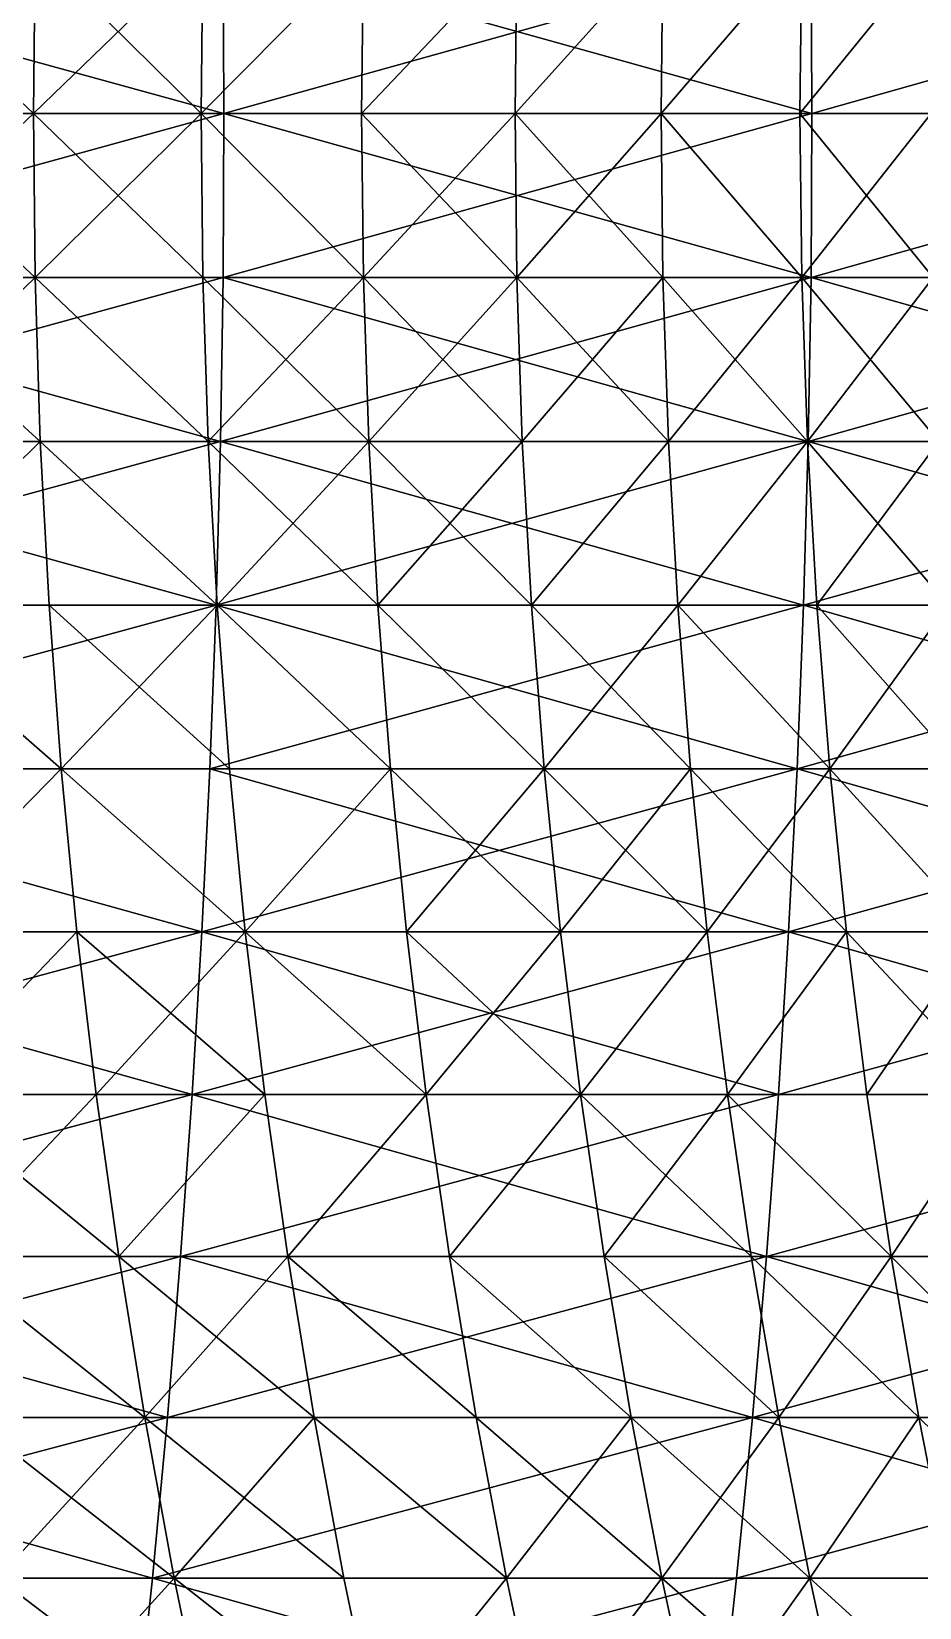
# Model space of a CAD drawing. Header units: millimetres. Extents: x -3250 to 8000, y -3250 to 3250.
# Drawn here: x 6165 to 6272.9, y -181.6 to 10 of the extents above; entities that cross this region are included whole.
import ezdxf

# ---------------------------------------------------------------- set-up
doc = ezdxf.new("R2010")
doc.units = ezdxf.units.MM
doc.header["$MEASUREMENT"] = 0
doc.layers.add('MESH_3D', color=2, linetype='CONTINUOUS')

msp = doc.modelspace()

# ---------------------------------------------------------------- linework, layer by layer
at = {"layer": 'MESH_3D'}
for points in [[(6116.02, 19.94, 683.41), (6188.43, 0, 716.9), (6116.12, 0, 683.18)], [(6116.02, 19.94, 683.41), (6188.32, 19.94, 717.12), (6188.43, 0, 716.9)], [(6188.32, 19.94, 25982.88), (6116.02, 19.94, 26016.59), (6116.12, 0, 26016.82)], [(6188.32, 19.94, 25982.88), (6116.12, 0, 26016.82), (6188.43, 0, 25983.1)], [(6144.04, 0, 2731.93), (6165.27, 0, 2765.7), (6144.25, 19.94, 2731.79)], [(6165.48, 19.94, 23934.43), (6165.27, 0, 23934.3), (6144.04, 0, 23968.07)], [(6165.48, 19.94, 23934.43), (6144.04, 0, 23968.07), (6144.25, 19.94, 23968.21)], [(6144.25, 19.94, 2731.79), (6165.27, 0, 2765.7), (6165.48, 19.94, 2765.57)], [(6165.27, 0, 2765.7), (6185.86, 19.94, 2799.88), (6165.48, 19.94, 2765.57)], [(6165.27, 0, 2765.7), (6185.64, 0, 2800), (6185.86, 19.94, 2799.88)], [(6165.48, 19.94, 23934.43), (6185.64, 0, 23900), (6165.27, 0, 23934.3)], [(6185.86, 19.94, 23900.12), (6185.64, 0, 23900), (6165.48, 19.94, 23934.43)], [(6185.64, 0, 2800), (6205.15, 0, 2834.79), (6205.37, 19.94, 2834.67)], [(6185.64, 0, 2800), (6205.37, 19.94, 2834.67), (6185.86, 19.94, 2799.88)], [(6205.37, 19.94, 23865.33), (6205.15, 0, 23865.21), (6185.64, 0, 23900)], [(6205.37, 19.94, 23865.33), (6185.64, 0, 23900), (6185.86, 19.94, 23900.12)], [(6188.32, 19.94, 717.12), (6259.76, 19.94, 752.63), (6259.87, 0, 752.41)], [(6188.32, 19.94, 717.12), (6259.87, 0, 752.41), (6188.43, 0, 716.9)], [(6259.76, 19.94, 25947.37), (6188.32, 19.94, 25982.88), (6188.43, 0, 25983.1)], [(6259.76, 19.94, 25947.37), (6188.43, 0, 25983.1), (6259.87, 0, 25947.59)], [(6205.15, 0, 2834.79), (6224.02, 19.94, 2869.95), (6205.37, 19.94, 2834.67)], [(6205.15, 0, 2834.79), (6223.79, 0, 2870.06), (6224.02, 19.94, 2869.95)], [(6224.02, 19.94, 23830.05), (6223.79, 0, 23829.94), (6205.15, 0, 23865.21)], [(6224.02, 19.94, 23830.05), (6205.15, 0, 23865.21), (6205.37, 19.94, 23865.33)], [(6223.79, 0, 2870.06), (6241.77, 19.94, 2905.68), (6224.02, 19.94, 2869.95)], [(6223.79, 0, 2870.06), (6241.55, 0, 2905.79), (6241.77, 19.94, 2905.68)], [(6241.77, 19.94, 23794.32), (6241.55, 0, 23794.21), (6223.79, 0, 23829.94)], [(6241.77, 19.94, 23794.32), (6223.79, 0, 23829.94), (6224.02, 19.94, 23830.05)], [(6241.55, 0, 2905.79), (6258.41, 0, 2941.94), (6258.64, 19.94, 2941.84)], [(6241.55, 0, 2905.79), (6258.64, 19.94, 2941.84), (6241.77, 19.94, 2905.68)], [(6258.64, 19.94, 23758.16), (6258.41, 0, 23758.06), (6241.55, 0, 23794.21)], [(6258.64, 19.94, 23758.16), (6241.55, 0, 23794.21), (6241.77, 19.94, 23794.32)], [(6258.41, 0, 2941.94), (6274.59, 19.94, 2978.41), (6258.64, 19.94, 2941.84)], [(6258.41, 0, 2941.94), (6274.36, 0, 2978.5), (6274.59, 19.94, 2978.41)], [(6274.59, 19.94, 23721.59), (6274.36, 0, 23721.5), (6258.41, 0, 23758.06)], [(6274.59, 19.94, 23721.59), (6258.41, 0, 23758.06), (6258.64, 19.94, 23758.16)], [(6259.76, 19.94, 752.63), (6330.41, 0, 789.69), (6259.87, 0, 752.41)], [(6259.76, 19.94, 752.63), (6330.29, 19.94, 789.91), (6330.41, 0, 789.69)], [(6330.29, 19.94, 25910.09), (6259.76, 19.94, 25947.37), (6259.87, 0, 25947.59)], [(6330.29, 19.94, 25910.09), (6259.87, 0, 25947.59), (6330.41, 0, 25910.31)], [(6116.02, -19.94, 683.41), (6188.43, 0, 716.9), (6188.32, -19.94, 717.12)], [(6116.02, -19.94, 683.41), (6116.12, 0, 683.18), (6188.43, 0, 716.9)], [(6188.43, 0, 25983.1), (6116.02, -19.94, 26016.59), (6188.32, -19.94, 25982.88)], [(6188.43, 0, 25983.1), (6116.12, 0, 26016.82), (6116.02, -19.94, 26016.59)], [(6144.25, -19.94, 2731.79), (6165.27, 0, 2765.7), (6144.04, 0, 2731.93)], [(6165.48, -19.94, 23934.43), (6144.25, -19.94, 23968.21), (6144.04, 0, 23968.07)], [(6165.48, -19.94, 23934.43), (6144.04, 0, 23968.07), (6165.27, 0, 23934.3)], [(6144.25, -19.94, 2731.79), (6165.48, -19.94, 2765.57), (6165.27, 0, 2765.7)], [(6165.48, -19.94, 2765.57), (6185.64, 0, 2800), (6165.27, 0, 2765.7)], [(6185.86, -19.94, 23900.12), (6165.48, -19.94, 23934.43), (6165.27, 0, 23934.3)], [(6185.86, -19.94, 23900.12), (6165.27, 0, 23934.3), (6185.64, 0, 23900)], [(6165.48, -19.94, 2765.57), (6185.86, -19.94, 2799.88), (6185.64, 0, 2800)], [(6185.64, 0, 2800), (6205.37, -19.94, 2834.67), (6205.15, 0, 2834.79)], [(6185.86, -19.94, 2799.88), (6205.37, -19.94, 2834.67), (6185.64, 0, 2800)], [(6205.37, -19.94, 23865.33), (6185.86, -19.94, 23900.12), (6185.64, 0, 23900)], [(6205.37, -19.94, 23865.33), (6185.64, 0, 23900), (6205.15, 0, 23865.21)], [(6188.32, -19.94, 717.12), (6188.43, 0, 716.9), (6259.76, -19.94, 752.63)], [(6259.87, 0, 25947.59), (6188.32, -19.94, 25982.88), (6259.76, -19.94, 25947.37)], [(6259.87, 0, 25947.59), (6188.43, 0, 25983.1), (6188.32, -19.94, 25982.88)], [(6259.76, -19.94, 752.63), (6188.43, 0, 716.9), (6259.87, 0, 752.41)], [(6205.37, -19.94, 2834.67), (6223.79, 0, 2870.06), (6205.15, 0, 2834.79)], [(6224.02, -19.94, 23830.05), (6205.37, -19.94, 23865.33), (6205.15, 0, 23865.21)], [(6224.02, -19.94, 23830.05), (6205.15, 0, 23865.21), (6223.79, 0, 23829.94)], [(6205.37, -19.94, 2834.67), (6224.02, -19.94, 2869.95), (6223.79, 0, 2870.06)], [(6224.02, -19.94, 2869.95), (6241.55, 0, 2905.79), (6223.79, 0, 2870.06)], [(6241.77, -19.94, 23794.32), (6224.02, -19.94, 23830.05), (6223.79, 0, 23829.94)], [(6241.77, -19.94, 23794.32), (6223.79, 0, 23829.94), (6241.55, 0, 23794.21)], [(6224.02, -19.94, 2869.95), (6241.77, -19.94, 2905.68), (6241.55, 0, 2905.79)], [(6241.55, 0, 2905.79), (6258.64, -19.94, 2941.84), (6258.41, 0, 2941.94)], [(6241.77, -19.94, 2905.68), (6258.64, -19.94, 2941.84), (6241.55, 0, 2905.79)], [(6258.64, -19.94, 23758.16), (6241.77, -19.94, 23794.32), (6241.55, 0, 23794.21)], [(6258.64, -19.94, 23758.16), (6241.55, 0, 23794.21), (6258.41, 0, 23758.06)], [(6258.64, -19.94, 2941.84), (6274.36, 0, 2978.5), (6258.41, 0, 2941.94)], [(6274.59, -19.94, 23721.59), (6258.64, -19.94, 23758.16), (6258.41, 0, 23758.06)], [(6274.59, -19.94, 23721.59), (6258.41, 0, 23758.06), (6274.36, 0, 23721.5)], [(6258.64, -19.94, 2941.84), (6274.59, -19.94, 2978.41), (6274.36, 0, 2978.5)], [(6259.76, -19.94, 752.63), (6330.41, 0, 789.69), (6330.29, -19.94, 789.91)], [(6259.76, -19.94, 752.63), (6259.87, 0, 752.41), (6330.41, 0, 789.69)], [(6330.41, 0, 25910.31), (6259.76, -19.94, 25947.37), (6330.29, -19.94, 25910.09)], [(6330.41, 0, 25910.31), (6259.87, 0, 25947.59), (6259.76, -19.94, 25947.37)], [(6115.71, -39.88, 684.09), (6188.32, -19.94, 717.12), (6188, -39.88, 717.8)], [(6116.02, -19.94, 683.41), (6188.32, -19.94, 717.12), (6115.71, -39.88, 684.09)], [(6188, -39.88, 25982.2), (6116.02, -19.94, 26016.59), (6115.71, -39.88, 26015.91)], [(6188.32, -19.94, 25982.88), (6116.02, -19.94, 26016.59), (6188, -39.88, 25982.2)], [(6144.88, -39.88, 2731.39), (6165.48, -19.94, 2765.57), (6144.25, -19.94, 2731.79)], [(6166.11, -39.88, 23934.81), (6144.25, -19.94, 23968.21), (6165.48, -19.94, 23934.43)], [(6166.11, -39.88, 23934.81), (6144.88, -39.88, 23968.61), (6144.25, -19.94, 23968.21)], [(6144.88, -39.88, 2731.39), (6166.11, -39.88, 2765.19), (6165.48, -19.94, 2765.57)], [(6165.48, -19.94, 2765.57), (6186.5, -39.88, 2799.5), (6185.86, -19.94, 2799.88)], [(6166.11, -39.88, 2765.19), (6186.5, -39.88, 2799.5), (6165.48, -19.94, 2765.57)], [(6186.5, -39.88, 23900.5), (6166.11, -39.88, 23934.81), (6165.48, -19.94, 23934.43)], [(6186.5, -39.88, 23900.5), (6165.48, -19.94, 23934.43), (6185.86, -19.94, 23900.12)], [(6186.5, -39.88, 2799.5), (6205.37, -19.94, 2834.67), (6185.86, -19.94, 2799.88)], [(6206.03, -39.88, 23865.68), (6186.5, -39.88, 23900.5), (6185.86, -19.94, 23900.12)], [(6206.03, -39.88, 23865.68), (6185.86, -19.94, 23900.12), (6205.37, -19.94, 23865.33)], [(6186.5, -39.88, 2799.5), (6206.03, -39.88, 2834.32), (6205.37, -19.94, 2834.67)], [(6188.32, -19.94, 717.12), (6259.42, -39.88, 753.3), (6188, -39.88, 717.8)], [(6259.76, -19.94, 25947.37), (6188, -39.88, 25982.2), (6259.42, -39.88, 25946.7)], [(6259.76, -19.94, 25947.37), (6188.32, -19.94, 25982.88), (6188, -39.88, 25982.2)], [(6188.32, -19.94, 717.12), (6259.76, -19.94, 752.63), (6259.42, -39.88, 753.3)], [(6206.03, -39.88, 2834.32), (6224.02, -19.94, 2869.95), (6205.37, -19.94, 2834.67)], [(6224.68, -39.88, 23830.39), (6206.03, -39.88, 23865.68), (6205.37, -19.94, 23865.33)], [(6224.68, -39.88, 23830.39), (6205.37, -19.94, 23865.33), (6224.02, -19.94, 23830.05)], [(6206.03, -39.88, 2834.32), (6224.68, -39.88, 2869.61), (6224.02, -19.94, 2869.95)], [(6224.68, -39.88, 2869.61), (6241.77, -19.94, 2905.68), (6224.02, -19.94, 2869.95)], [(6242.45, -39.88, 23794.65), (6224.68, -39.88, 23830.39), (6224.02, -19.94, 23830.05)], [(6242.45, -39.88, 23794.65), (6224.02, -19.94, 23830.05), (6241.77, -19.94, 23794.32)], [(6224.68, -39.88, 2869.61), (6242.45, -39.88, 2905.35), (6241.77, -19.94, 2905.68)], [(6241.77, -19.94, 2905.68), (6259.32, -39.88, 2941.53), (6258.64, -19.94, 2941.84)], [(6242.45, -39.88, 2905.35), (6259.32, -39.88, 2941.53), (6241.77, -19.94, 2905.68)], [(6258.64, -19.94, 23758.16), (6242.45, -39.88, 23794.65), (6241.77, -19.94, 23794.32)], [(6259.32, -39.88, 23758.47), (6242.45, -39.88, 23794.65), (6258.64, -19.94, 23758.16)], [(6259.32, -39.88, 2941.53), (6274.59, -19.94, 2978.41), (6258.64, -19.94, 2941.84)], [(6275.28, -39.88, 23721.88), (6258.64, -19.94, 23758.16), (6274.59, -19.94, 23721.59)], [(6275.28, -39.88, 23721.88), (6259.32, -39.88, 23758.47), (6258.64, -19.94, 23758.16)], [(6259.32, -39.88, 2941.53), (6275.28, -39.88, 2978.12), (6274.59, -19.94, 2978.41)], [(6259.76, -19.94, 752.63), (6329.94, -39.88, 790.56), (6259.42, -39.88, 753.3)], [(6330.29, -19.94, 25910.09), (6259.76, -19.94, 25947.37), (6259.42, -39.88, 25946.7)], [(6330.29, -19.94, 25910.09), (6259.42, -39.88, 25946.7), (6329.94, -39.88, 25909.44)], [(6259.76, -19.94, 752.63), (6330.29, -19.94, 789.91), (6329.94, -39.88, 790.56)], [(6115.71, -39.88, 684.09), (6187.46, -59.78, 718.92), (6115.2, -59.78, 685.22)], [(6188, -39.88, 25982.2), (6115.2, -59.78, 26014.78), (6187.46, -59.78, 25981.08)], [(6188, -39.88, 25982.2), (6115.71, -39.88, 26015.91), (6115.2, -59.78, 26014.78)], [(6115.71, -39.88, 684.09), (6188, -39.88, 717.8), (6187.46, -59.78, 718.92)], [(6145.92, -59.78, 2730.71), (6166.11, -39.88, 2765.19), (6144.88, -39.88, 2731.39)], [(6166.11, -39.88, 23934.81), (6145.92, -59.78, 23969.29), (6144.88, -39.88, 23968.61)], [(6145.92, -59.78, 2730.71), (6167.17, -59.78, 2764.54), (6166.11, -39.88, 2765.19)], [(6167.17, -59.78, 23935.46), (6145.92, -59.78, 23969.29), (6166.11, -39.88, 23934.81)], [(6166.11, -39.88, 2765.19), (6187.58, -59.78, 2798.88), (6186.5, -39.88, 2799.5)], [(6167.17, -59.78, 2764.54), (6187.58, -59.78, 2798.88), (6166.11, -39.88, 2765.19)], [(6187.58, -59.78, 23901.12), (6167.17, -59.78, 23935.46), (6166.11, -39.88, 23934.81)], [(6187.58, -59.78, 23901.12), (6166.11, -39.88, 23934.81), (6186.5, -39.88, 23900.5)], [(6186.5, -39.88, 2799.5), (6207.12, -59.78, 2833.72), (6206.03, -39.88, 2834.32)], [(6187.58, -59.78, 2798.88), (6207.12, -59.78, 2833.72), (6186.5, -39.88, 2799.5)], [(6206.03, -39.88, 23865.68), (6187.58, -59.78, 23901.12), (6186.5, -39.88, 23900.5)], [(6188, -39.88, 717.8), (6258.85, -59.78, 754.4), (6187.46, -59.78, 718.92)], [(6259.42, -39.88, 25946.7), (6187.46, -59.78, 25981.08), (6258.85, -59.78, 25945.6)], [(6259.42, -39.88, 25946.7), (6188, -39.88, 25982.2), (6187.46, -59.78, 25981.08)], [(6207.12, -59.78, 23866.28), (6187.58, -59.78, 23901.12), (6206.03, -39.88, 23865.68)], [(6188, -39.88, 717.8), (6259.42, -39.88, 753.3), (6258.85, -59.78, 754.4)], [(6207.12, -59.78, 2833.72), (6224.68, -39.88, 2869.61), (6206.03, -39.88, 2834.32)], [(6225.79, -59.78, 23830.96), (6207.12, -59.78, 23866.28), (6206.03, -39.88, 23865.68)], [(6225.79, -59.78, 23830.96), (6206.03, -39.88, 23865.68), (6224.68, -39.88, 23830.39)], [(6207.12, -59.78, 2833.72), (6225.79, -59.78, 2869.04), (6224.68, -39.88, 2869.61)], [(6225.79, -59.78, 2869.04), (6242.45, -39.88, 2905.35), (6224.68, -39.88, 2869.61)], [(6242.45, -39.88, 23794.65), (6225.79, -59.78, 23830.96), (6224.68, -39.88, 23830.39)], [(6225.79, -59.78, 2869.04), (6243.57, -59.78, 2904.82), (6242.45, -39.88, 2905.35)], [(6243.57, -59.78, 23795.18), (6225.79, -59.78, 23830.96), (6242.45, -39.88, 23794.65)], [(6243.57, -59.78, 2904.82), (6259.32, -39.88, 2941.53), (6242.45, -39.88, 2905.35)], [(6259.32, -39.88, 23758.47), (6243.57, -59.78, 23795.18), (6242.45, -39.88, 23794.65)], [(6243.57, -59.78, 2904.82), (6260.45, -59.78, 2941.02), (6259.32, -39.88, 2941.53)], [(6260.45, -59.78, 23758.98), (6243.57, -59.78, 23795.18), (6259.32, -39.88, 23758.47)], [(6258.85, -59.78, 754.4), (6329.94, -39.88, 790.56), (6329.34, -59.78, 791.66)], [(6259.42, -39.88, 753.3), (6329.94, -39.88, 790.56), (6258.85, -59.78, 754.4)], [(6329.34, -59.78, 25908.34), (6259.42, -39.88, 25946.7), (6258.85, -59.78, 25945.6)], [(6260.45, -59.78, 2941.02), (6275.28, -39.88, 2978.12), (6259.32, -39.88, 2941.53)], [(6276.42, -59.78, 23722.36), (6259.32, -39.88, 23758.47), (6275.28, -39.88, 23721.88)], [(6276.42, -59.78, 23722.36), (6260.45, -59.78, 23758.98), (6259.32, -39.88, 23758.47)], [(6329.94, -39.88, 25909.44), (6259.42, -39.88, 25946.7), (6329.34, -59.78, 25908.34)], [(6260.45, -59.78, 2941.02), (6276.42, -59.78, 2977.64), (6275.28, -39.88, 2978.12)], [(6114.48, -79.65, 686.8), (6187.46, -59.78, 718.92), (6186.7, -79.65, 720.48)], [(6115.2, -59.78, 685.22), (6187.46, -59.78, 718.92), (6114.48, -79.65, 686.8)], [(6187.46, -59.78, 25981.08), (6114.48, -79.65, 26013.2), (6186.7, -79.65, 25979.52)], [(6187.46, -59.78, 25981.08), (6115.2, -59.78, 26014.78), (6114.48, -79.65, 26013.2)], [(6145.92, -59.78, 2730.71), (6168.66, -79.65, 2763.63), (6167.17, -59.78, 2764.54)], [(6147.38, -79.65, 2729.77), (6168.66, -79.65, 2763.63), (6145.92, -59.78, 2730.71)], [(6168.66, -79.65, 23936.37), (6145.92, -59.78, 23969.29), (6167.17, -59.78, 23935.46)], [(6168.66, -79.65, 23936.37), (6147.38, -79.65, 23970.23), (6145.92, -59.78, 23969.29)], [(6168.66, -79.65, 2763.63), (6187.58, -59.78, 2798.88), (6167.17, -59.78, 2764.54)], [(6189.08, -79.65, 23901.99), (6168.66, -79.65, 23936.37), (6167.17, -59.78, 23935.46)], [(6189.08, -79.65, 23901.99), (6167.17, -59.78, 23935.46), (6187.58, -59.78, 23901.12)], [(6168.66, -79.65, 2763.63), (6189.08, -79.65, 2798.01), (6187.58, -59.78, 2798.88)], [(6187.46, -59.78, 718.92), (6258.06, -79.65, 755.95), (6186.7, -79.65, 720.48)], [(6258.85, -59.78, 25945.6), (6187.46, -59.78, 25981.08), (6186.7, -79.65, 25979.52)], [(6258.85, -59.78, 25945.6), (6186.7, -79.65, 25979.52), (6258.06, -79.65, 25944.05)], [(6187.46, -59.78, 718.92), (6258.85, -59.78, 754.4), (6258.06, -79.65, 755.95)], [(6187.58, -59.78, 2798.88), (6208.65, -79.65, 2832.89), (6207.12, -59.78, 2833.72)], [(6189.08, -79.65, 2798.01), (6208.65, -79.65, 2832.89), (6187.58, -59.78, 2798.88)], [(6208.65, -79.65, 23867.11), (6189.08, -79.65, 23901.99), (6187.58, -59.78, 23901.12)], [(6208.65, -79.65, 23867.11), (6187.58, -59.78, 23901.12), (6207.12, -59.78, 23866.28)], [(6207.12, -59.78, 2833.72), (6227.33, -79.65, 2868.25), (6225.79, -59.78, 2869.04)], [(6208.65, -79.65, 2832.89), (6227.33, -79.65, 2868.25), (6207.12, -59.78, 2833.72)], [(6227.33, -79.65, 23831.75), (6207.12, -59.78, 23866.28), (6225.79, -59.78, 23830.96)], [(6227.33, -79.65, 23831.75), (6208.65, -79.65, 23867.11), (6207.12, -59.78, 23866.28)], [(6227.33, -79.65, 2868.25), (6243.57, -59.78, 2904.82), (6225.79, -59.78, 2869.04)], [(6245.13, -79.65, 23795.94), (6227.33, -79.65, 23831.75), (6225.79, -59.78, 23830.96)], [(6245.13, -79.65, 23795.94), (6225.79, -59.78, 23830.96), (6243.57, -59.78, 23795.18)], [(6227.33, -79.65, 2868.25), (6245.13, -79.65, 2904.06), (6243.57, -59.78, 2904.82)], [(6243.57, -59.78, 2904.82), (6262.03, -79.65, 2940.31), (6260.45, -59.78, 2941.02)], [(6245.13, -79.65, 2904.06), (6262.03, -79.65, 2940.31), (6243.57, -59.78, 2904.82)], [(6262.03, -79.65, 23759.69), (6243.57, -59.78, 23795.18), (6260.45, -59.78, 23758.98)], [(6262.03, -79.65, 23759.69), (6245.13, -79.65, 23795.94), (6243.57, -59.78, 23795.18)], [(6258.85, -59.78, 754.4), (6328.51, -79.65, 793.18), (6258.06, -79.65, 755.95)], [(6329.34, -59.78, 25908.34), (6258.85, -59.78, 25945.6), (6258.06, -79.65, 25944.05)], [(6329.34, -59.78, 25908.34), (6258.06, -79.65, 25944.05), (6328.51, -79.65, 25906.82)], [(6258.85, -59.78, 754.4), (6329.34, -59.78, 791.66), (6328.51, -79.65, 793.18)], [(6262.03, -79.65, 2940.31), (6276.42, -59.78, 2977.64), (6260.45, -59.78, 2941.02)], [(6278.03, -79.65, 23723.04), (6262.03, -79.65, 23759.69), (6260.45, -59.78, 23758.98)], [(6278.03, -79.65, 23723.04), (6260.45, -59.78, 23758.98), (6276.42, -59.78, 23722.36)], [(6262.03, -79.65, 2940.31), (6278.03, -79.65, 2976.96), (6276.42, -59.78, 2977.64)], [(6114.48, -79.65, 686.8), (6185.73, -99.47, 722.49), (6113.57, -99.47, 688.84)], [(6185.73, -99.47, 25977.51), (6114.48, -79.65, 26013.2), (6113.57, -99.47, 26011.16)], [(6114.48, -79.65, 686.8), (6186.7, -79.65, 720.48), (6185.73, -99.47, 722.49)], [(6186.7, -79.65, 25979.52), (6114.48, -79.65, 26013.2), (6185.73, -99.47, 25977.51)], [(6149.26, -99.47, 2728.56), (6168.66, -79.65, 2763.63), (6147.38, -79.65, 2729.77)], [(6168.66, -79.65, 23936.37), (6149.26, -99.47, 23971.44), (6147.38, -79.65, 23970.23)], [(6149.26, -99.47, 2728.56), (6170.56, -99.47, 2762.47), (6168.66, -79.65, 2763.63)], [(6170.56, -99.47, 23937.53), (6149.26, -99.47, 23971.44), (6168.66, -79.65, 23936.37)], [(6168.66, -79.65, 2763.63), (6191.02, -99.47, 2796.9), (6189.08, -79.65, 2798.01)], [(6170.56, -99.47, 2762.47), (6191.02, -99.47, 2796.9), (6168.66, -79.65, 2763.63)], [(6191.02, -99.47, 23903.1), (6170.56, -99.47, 23937.53), (6168.66, -79.65, 23936.37)], [(6191.02, -99.47, 23903.1), (6168.66, -79.65, 23936.37), (6189.08, -79.65, 23901.99)], [(6186.7, -79.65, 720.48), (6257.04, -99.47, 757.94), (6185.73, -99.47, 722.49)], [(6258.06, -79.65, 25944.05), (6185.73, -99.47, 25977.51), (6257.04, -99.47, 25942.06)], [(6258.06, -79.65, 25944.05), (6186.7, -79.65, 25979.52), (6185.73, -99.47, 25977.51)], [(6186.7, -79.65, 720.48), (6258.06, -79.65, 755.95), (6257.04, -99.47, 757.94)], [(6191.02, -99.47, 2796.9), (6208.65, -79.65, 2832.89), (6189.08, -79.65, 2798.01)], [(6208.65, -79.65, 23867.11), (6191.02, -99.47, 23903.1), (6189.08, -79.65, 23901.99)], [(6191.02, -99.47, 2796.9), (6210.61, -99.47, 2831.82), (6208.65, -79.65, 2832.89)], [(6210.61, -99.47, 23868.18), (6191.02, -99.47, 23903.1), (6208.65, -79.65, 23867.11)], [(6210.61, -99.47, 2831.82), (6227.33, -79.65, 2868.25), (6208.65, -79.65, 2832.89)], [(6229.32, -99.47, 23832.77), (6210.61, -99.47, 23868.18), (6208.65, -79.65, 23867.11)], [(6229.32, -99.47, 23832.77), (6208.65, -79.65, 23867.11), (6227.33, -79.65, 23831.75)], [(6210.61, -99.47, 2831.82), (6229.32, -99.47, 2867.23), (6227.33, -79.65, 2868.25)], [(6227.33, -79.65, 2868.25), (6247.14, -99.47, 2903.09), (6245.13, -79.65, 2904.06)], [(6229.32, -99.47, 2867.23), (6247.14, -99.47, 2903.09), (6227.33, -79.65, 2868.25)], [(6245.13, -79.65, 23795.94), (6229.32, -99.47, 23832.77), (6227.33, -79.65, 23831.75)], [(6247.14, -99.47, 23796.91), (6229.32, -99.47, 23832.77), (6245.13, -79.65, 23795.94)], [(6245.13, -79.65, 2904.06), (6264.07, -99.47, 2939.39), (6262.03, -79.65, 2940.31)], [(6247.14, -99.47, 2903.09), (6264.07, -99.47, 2939.39), (6245.13, -79.65, 2904.06)], [(6262.03, -79.65, 23759.69), (6247.14, -99.47, 23796.91), (6245.13, -79.65, 23795.94)], [(6264.07, -99.47, 23760.61), (6247.14, -99.47, 23796.91), (6262.03, -79.65, 23759.69)], [(6258.06, -79.65, 755.95), (6327.44, -99.47, 795.14), (6257.04, -99.47, 757.94)], [(6328.51, -79.65, 25906.82), (6257.04, -99.47, 25942.06), (6327.44, -99.47, 25904.86)], [(6328.51, -79.65, 25906.82), (6258.06, -79.65, 25944.05), (6257.04, -99.47, 25942.06)], [(6258.06, -79.65, 755.95), (6328.51, -79.65, 793.18), (6327.44, -99.47, 795.14)], [(6262.03, -79.65, 2940.31), (6280.08, -99.47, 2976.09), (6278.03, -79.65, 2976.96)], [(6264.07, -99.47, 2939.39), (6280.08, -99.47, 2976.09), (6262.03, -79.65, 2940.31)], [(6280.08, -99.47, 23723.91), (6264.07, -99.47, 23760.61), (6262.03, -79.65, 23759.69)], [(6280.08, -99.47, 23723.91), (6262.03, -79.65, 23759.69), (6278.03, -79.65, 23723.04)], [(6113.57, -99.47, 688.84), (6184.55, -119.23, 724.95), (6112.44, -119.23, 691.33)], [(6185.73, -99.47, 25977.51), (6113.57, -99.47, 26011.16), (6112.44, -119.23, 26008.67)], [(6185.73, -99.47, 25977.51), (6112.44, -119.23, 26008.67), (6184.55, -119.23, 25975.05)], [(6113.57, -99.47, 688.84), (6185.73, -99.47, 722.49), (6184.55, -119.23, 724.95)], [(6151.55, -119.23, 2727.08), (6170.56, -99.47, 2762.47), (6149.26, -99.47, 2728.56)], [(6170.56, -99.47, 23937.53), (6151.55, -119.23, 23972.92), (6149.26, -99.47, 23971.44)], [(6151.55, -119.23, 2727.08), (6172.89, -119.23, 2761.04), (6170.56, -99.47, 2762.47)], [(6172.89, -119.23, 23938.96), (6151.55, -119.23, 23972.92), (6170.56, -99.47, 23937.53)], [(6172.89, -119.23, 2761.04), (6191.02, -99.47, 2796.9), (6170.56, -99.47, 2762.47)], [(6193.38, -119.23, 23904.47), (6172.89, -119.23, 23938.96), (6170.56, -99.47, 23937.53)], [(6193.38, -119.23, 23904.47), (6170.56, -99.47, 23937.53), (6191.02, -99.47, 23903.1)], [(6172.89, -119.23, 2761.04), (6193.38, -119.23, 2795.53), (6191.02, -99.47, 2796.9)], [(6185.73, -99.47, 722.49), (6255.8, -119.23, 760.36), (6184.55, -119.23, 724.95)], [(6257.04, -99.47, 25942.06), (6185.73, -99.47, 25977.51), (6184.55, -119.23, 25975.05)], [(6257.04, -99.47, 25942.06), (6184.55, -119.23, 25975.05), (6255.8, -119.23, 25939.64)], [(6185.73, -99.47, 722.49), (6257.04, -99.47, 757.94), (6255.8, -119.23, 760.36)], [(6191.02, -99.47, 2796.9), (6213, -119.23, 2830.52), (6210.61, -99.47, 2831.82)], [(6193.38, -119.23, 2795.53), (6213, -119.23, 2830.52), (6191.02, -99.47, 2796.9)], [(6213, -119.23, 23869.48), (6191.02, -99.47, 23903.1), (6210.61, -99.47, 23868.18)], [(6213, -119.23, 23869.48), (6193.38, -119.23, 23904.47), (6191.02, -99.47, 23903.1)], [(6213, -119.23, 2830.52), (6229.32, -99.47, 2867.23), (6210.61, -99.47, 2831.82)], [(6231.75, -119.23, 23834.01), (6210.61, -99.47, 23868.18), (6229.32, -99.47, 23832.77)], [(6231.75, -119.23, 23834.01), (6213, -119.23, 23869.48), (6210.61, -99.47, 23868.18)], [(6213, -119.23, 2830.52), (6231.75, -119.23, 2865.99), (6229.32, -99.47, 2867.23)], [(6231.75, -119.23, 2865.99), (6247.14, -99.47, 2903.09), (6229.32, -99.47, 2867.23)], [(6247.14, -99.47, 23796.91), (6231.75, -119.23, 23834.01), (6229.32, -99.47, 23832.77)], [(6231.75, -119.23, 2865.99), (6249.6, -119.23, 2901.91), (6247.14, -99.47, 2903.09)], [(6249.6, -119.23, 23798.09), (6231.75, -119.23, 23834.01), (6247.14, -99.47, 23796.91)], [(6249.6, -119.23, 2901.91), (6264.07, -99.47, 2939.39), (6247.14, -99.47, 2903.09)], [(6264.07, -99.47, 23760.61), (6249.6, -119.23, 23798.09), (6247.14, -99.47, 23796.91)], [(6249.6, -119.23, 2901.91), (6266.55, -119.23, 2938.27), (6264.07, -99.47, 2939.39)], [(6266.55, -119.23, 23761.73), (6249.6, -119.23, 23798.09), (6264.07, -99.47, 23760.61)], [(6257.04, -99.47, 757.94), (6326.14, -119.23, 797.54), (6255.8, -119.23, 760.36)], [(6327.44, -99.47, 25904.86), (6255.8, -119.23, 25939.64), (6326.14, -119.23, 25902.46)], [(6327.44, -99.47, 25904.86), (6257.04, -99.47, 25942.06), (6255.8, -119.23, 25939.64)], [(6257.04, -99.47, 757.94), (6327.44, -99.47, 795.14), (6326.14, -119.23, 797.54)], [(6266.55, -119.23, 2938.27), (6280.08, -99.47, 2976.09), (6264.07, -99.47, 2939.39)], [(6282.6, -119.23, 23724.97), (6266.55, -119.23, 23761.73), (6264.07, -99.47, 23760.61)], [(6282.6, -119.23, 23724.97), (6264.07, -99.47, 23760.61), (6280.08, -99.47, 23723.91)], [(6266.55, -119.23, 2938.27), (6282.6, -119.23, 2975.03), (6280.08, -99.47, 2976.09)], [(6111.12, -138.92, 694.26), (6184.55, -119.23, 724.95), (6183.15, -138.92, 727.85)], [(6112.44, -119.23, 691.33), (6184.55, -119.23, 724.95), (6111.12, -138.92, 694.26)], [(6184.55, -119.23, 25975.05), (6111.12, -138.92, 26005.74), (6183.15, -138.92, 25972.15)], [(6184.55, -119.23, 25975.05), (6112.44, -119.23, 26008.67), (6111.12, -138.92, 26005.74)], [(6154.25, -138.92, 2725.33), (6172.89, -119.23, 2761.04), (6151.55, -119.23, 2727.08)], [(6175.64, -138.92, 23940.63), (6154.25, -138.92, 23974.67), (6151.55, -119.23, 23972.92)], [(6175.64, -138.92, 23940.63), (6151.55, -119.23, 23972.92), (6172.89, -119.23, 23938.96)], [(6154.25, -138.92, 2725.33), (6175.64, -138.92, 2759.37), (6172.89, -119.23, 2761.04)], [(6175.64, -138.92, 2759.37), (6193.38, -119.23, 2795.53), (6172.89, -119.23, 2761.04)], [(6193.38, -119.23, 23904.47), (6175.64, -138.92, 23940.63), (6172.89, -119.23, 23938.96)], [(6175.64, -138.92, 2759.37), (6196.17, -138.92, 2793.92), (6193.38, -119.23, 2795.53)], [(6196.17, -138.92, 23906.08), (6175.64, -138.92, 23940.63), (6193.38, -119.23, 23904.47)], [(6184.55, -119.23, 724.95), (6254.33, -138.92, 763.23), (6183.15, -138.92, 727.85)], [(6255.8, -119.23, 25939.64), (6184.55, -119.23, 25975.05), (6183.15, -138.92, 25972.15)], [(6255.8, -119.23, 25939.64), (6183.15, -138.92, 25972.15), (6254.33, -138.92, 25936.77)], [(6184.55, -119.23, 724.95), (6255.8, -119.23, 760.36), (6254.33, -138.92, 763.23)], [(6196.17, -138.92, 2793.92), (6213, -119.23, 2830.52), (6193.38, -119.23, 2795.53)], [(6213, -119.23, 23869.48), (6196.17, -138.92, 23906.08), (6193.38, -119.23, 23904.47)], [(6196.17, -138.92, 2793.92), (6215.83, -138.92, 2828.98), (6213, -119.23, 2830.52)], [(6215.83, -138.92, 23871.02), (6196.17, -138.92, 23906.08), (6213, -119.23, 23869.48)], [(6215.83, -138.92, 2828.98), (6231.75, -119.23, 2865.99), (6213, -119.23, 2830.52)], [(6231.75, -119.23, 23834.01), (6215.83, -138.92, 23871.02), (6213, -119.23, 23869.48)], [(6215.83, -138.92, 2828.98), (6234.61, -138.92, 2864.52), (6231.75, -119.23, 2865.99)], [(6234.61, -138.92, 23835.48), (6215.83, -138.92, 23871.02), (6231.75, -119.23, 23834.01)], [(6234.61, -138.92, 2864.52), (6249.6, -119.23, 2901.91), (6231.75, -119.23, 2865.99)], [(6252.5, -138.92, 23799.49), (6234.61, -138.92, 23835.48), (6231.75, -119.23, 23834.01)], [(6252.5, -138.92, 23799.49), (6231.75, -119.23, 23834.01), (6249.6, -119.23, 23798.09)], [(6234.61, -138.92, 2864.52), (6252.5, -138.92, 2900.51), (6249.6, -119.23, 2901.91)], [(6249.6, -119.23, 2901.91), (6269.49, -138.92, 2936.94), (6266.55, -119.23, 2938.27)], [(6252.5, -138.92, 2900.51), (6269.49, -138.92, 2936.94), (6249.6, -119.23, 2901.91)], [(6269.49, -138.92, 23763.06), (6252.5, -138.92, 23799.49), (6249.6, -119.23, 23798.09)], [(6269.49, -138.92, 23763.06), (6249.6, -119.23, 23798.09), (6266.55, -119.23, 23761.73)], [(6254.33, -138.92, 763.23), (6326.14, -119.23, 797.54), (6324.6, -138.92, 800.36)], [(6255.8, -119.23, 760.36), (6326.14, -119.23, 797.54), (6254.33, -138.92, 763.23)], [(6326.14, -119.23, 25902.46), (6254.33, -138.92, 25936.77), (6324.6, -138.92, 25899.64)], [(6326.14, -119.23, 25902.46), (6255.8, -119.23, 25939.64), (6254.33, -138.92, 25936.77)], [(6269.49, -138.92, 2936.94), (6282.6, -119.23, 2975.03), (6266.55, -119.23, 2938.27)], [(6282.6, -119.23, 23724.97), (6269.49, -138.92, 23763.06), (6266.55, -119.23, 23761.73)], [(6269.49, -138.92, 2936.94), (6285.56, -138.92, 2973.78), (6282.6, -119.23, 2975.03)], [(6285.56, -138.92, 23726.22), (6269.49, -138.92, 23763.06), (6282.6, -119.23, 23724.97)], [(6109.59, -158.52, 697.64), (6183.15, -138.92, 727.85), (6181.55, -158.52, 731.19)], [(6111.12, -138.92, 694.26), (6183.15, -138.92, 727.85), (6109.59, -158.52, 697.64)], [(6181.55, -158.52, 25968.81), (6111.12, -138.92, 26005.74), (6109.59, -158.52, 26002.36)], [(6183.15, -138.92, 25972.15), (6111.12, -138.92, 26005.74), (6181.55, -158.52, 25968.81)], [(6154.25, -138.92, 2725.33), (6178.8, -158.52, 2757.43), (6175.64, -138.92, 2759.37)], [(6157.37, -158.52, 2723.32), (6178.8, -158.52, 2757.43), (6154.25, -138.92, 2725.33)], [(6178.8, -158.52, 23942.57), (6157.37, -158.52, 23976.68), (6154.25, -138.92, 23974.67)], [(6178.8, -158.52, 23942.57), (6154.25, -138.92, 23974.67), (6175.64, -138.92, 23940.63)], [(6178.8, -158.52, 2757.43), (6196.17, -138.92, 2793.92), (6175.64, -138.92, 2759.37)], [(6199.38, -158.52, 23907.93), (6178.8, -158.52, 23942.57), (6175.64, -138.92, 23940.63)], [(6199.38, -158.52, 23907.93), (6175.64, -138.92, 23940.63), (6196.17, -138.92, 23906.08)], [(6178.8, -158.52, 2757.43), (6199.38, -158.52, 2792.07), (6196.17, -138.92, 2793.92)], [(6183.15, -138.92, 727.85), (6252.64, -158.52, 766.53), (6181.55, -158.52, 731.19)], [(6254.33, -138.92, 25936.77), (6181.55, -158.52, 25968.81), (6252.64, -158.52, 25933.47)], [(6254.33, -138.92, 25936.77), (6183.15, -138.92, 25972.15), (6181.55, -158.52, 25968.81)], [(6183.15, -138.92, 727.85), (6254.33, -138.92, 763.23), (6252.64, -158.52, 766.53)], [(6196.17, -138.92, 2793.92), (6219.08, -158.52, 2827.21), (6215.83, -138.92, 2828.98)], [(6199.38, -158.52, 2792.07), (6219.08, -158.52, 2827.21), (6196.17, -138.92, 2793.92)], [(6219.08, -158.52, 23872.79), (6199.38, -158.52, 23907.93), (6196.17, -138.92, 23906.08)], [(6219.08, -158.52, 23872.79), (6196.17, -138.92, 23906.08), (6215.83, -138.92, 23871.02)], [(6215.83, -138.92, 2828.98), (6237.91, -158.52, 2862.83), (6234.61, -138.92, 2864.52)], [(6219.08, -158.52, 2827.21), (6237.91, -158.52, 2862.83), (6215.83, -138.92, 2828.98)], [(6237.91, -158.52, 23837.17), (6219.08, -158.52, 23872.79), (6215.83, -138.92, 23871.02)], [(6237.91, -158.52, 23837.17), (6215.83, -138.92, 23871.02), (6234.61, -138.92, 23835.48)], [(6234.61, -138.92, 2864.52), (6255.84, -158.52, 2898.9), (6252.5, -138.92, 2900.51)], [(6237.91, -158.52, 2862.83), (6255.84, -158.52, 2898.9), (6234.61, -138.92, 2864.52)], [(6255.84, -158.52, 23801.1), (6234.61, -138.92, 23835.48), (6252.5, -138.92, 23799.49)], [(6255.84, -158.52, 23801.1), (6237.91, -158.52, 23837.17), (6234.61, -138.92, 23835.48)], [(6255.84, -158.52, 2898.9), (6269.49, -138.92, 2936.94), (6252.5, -138.92, 2900.51)], [(6272.87, -158.52, 23764.58), (6252.5, -138.92, 23799.49), (6269.49, -138.92, 23763.06)], [(6272.87, -158.52, 23764.58), (6255.84, -158.52, 23801.1), (6252.5, -138.92, 23799.49)], [(6254.33, -138.92, 763.23), (6322.83, -158.52, 803.62), (6252.64, -158.52, 766.53)], [(6324.6, -138.92, 25899.64), (6254.33, -138.92, 25936.77), (6252.64, -158.52, 25933.47)], [(6324.6, -138.92, 25899.64), (6252.64, -158.52, 25933.47), (6322.83, -158.52, 25896.38)], [(6254.33, -138.92, 763.23), (6324.6, -138.92, 800.36), (6322.83, -158.52, 803.62)], [(6255.84, -158.52, 2898.9), (6272.87, -158.52, 2935.42), (6269.49, -138.92, 2936.94)], [(6269.49, -138.92, 2936.94), (6288.98, -158.52, 2972.34), (6285.56, -138.92, 2973.78)], [(6272.87, -158.52, 2935.42), (6288.98, -158.52, 2972.34), (6269.49, -138.92, 2936.94)], [(6288.98, -158.52, 23727.66), (6272.87, -158.52, 23764.58), (6269.49, -138.92, 23763.06)], [(6288.98, -158.52, 23727.66), (6269.49, -138.92, 23763.06), (6285.56, -138.92, 23726.22)], [(6109.59, -158.52, 697.64), (6179.73, -178.02, 734.97), (6107.87, -178.02, 701.46)], [(6181.55, -158.52, 25968.81), (6107.87, -178.02, 25998.54), (6179.73, -178.02, 25965.03)], [(6181.55, -158.52, 25968.81), (6109.59, -158.52, 26002.36), (6107.87, -178.02, 25998.54)], [(6109.59, -158.52, 697.64), (6181.55, -158.52, 731.19), (6179.73, -178.02, 734.97)], [(6157.37, -158.52, 2723.32), (6182.38, -178.02, 2755.24), (6178.8, -158.52, 2757.43)], [(6160.89, -178.02, 2721.04), (6182.38, -178.02, 2755.24), (6157.37, -158.52, 2723.32)], [(6178.8, -158.52, 23942.57), (6160.89, -178.02, 23978.96), (6157.37, -158.52, 23976.68)], [(6182.38, -178.02, 23944.76), (6160.89, -178.02, 23978.96), (6178.8, -158.52, 23942.57)], [(6182.38, -178.02, 2755.24), (6199.38, -158.52, 2792.07), (6178.8, -158.52, 2757.43)], [(6203.01, -178.02, 23910.03), (6178.8, -158.52, 23942.57), (6199.38, -158.52, 23907.93)], [(6203.01, -178.02, 23910.03), (6182.38, -178.02, 23944.76), (6178.8, -158.52, 23942.57)], [(6179.73, -178.02, 734.97), (6252.64, -158.52, 766.53), (6250.72, -178.02, 770.26)], [(6181.55, -158.52, 731.19), (6252.64, -158.52, 766.53), (6179.73, -178.02, 734.97)], [(6252.64, -158.52, 25933.47), (6181.55, -158.52, 25968.81), (6179.73, -178.02, 25965.03)], [(6252.64, -158.52, 25933.47), (6179.73, -178.02, 25965.03), (6250.72, -178.02, 25929.74)], [(6182.38, -178.02, 2755.24), (6203.01, -178.02, 2789.97), (6199.38, -158.52, 2792.07)], [(6199.38, -158.52, 2792.07), (6222.77, -178.02, 2825.2), (6219.08, -158.52, 2827.21)], [(6203.01, -178.02, 2789.97), (6222.77, -178.02, 2825.2), (6199.38, -158.52, 2792.07)], [(6222.77, -178.02, 23874.8), (6199.38, -158.52, 23907.93), (6219.08, -158.52, 23872.79)], [(6222.77, -178.02, 23874.8), (6203.01, -178.02, 23910.03), (6199.38, -158.52, 23907.93)], [(6222.77, -178.02, 2825.2), (6237.91, -158.52, 2862.83), (6219.08, -158.52, 2827.21)], [(6241.64, -178.02, 23839.09), (6219.08, -158.52, 23872.79), (6237.91, -158.52, 23837.17)], [(6241.64, -178.02, 23839.09), (6222.77, -178.02, 23874.8), (6219.08, -158.52, 23872.79)], [(6222.77, -178.02, 2825.2), (6241.64, -178.02, 2860.91), (6237.91, -158.52, 2862.83)], [(6237.91, -158.52, 2862.83), (6259.62, -178.02, 2897.08), (6255.84, -158.52, 2898.9)], [(6241.64, -178.02, 2860.91), (6259.62, -178.02, 2897.08), (6237.91, -158.52, 2862.83)], [(6255.84, -158.52, 23801.1), (6241.64, -178.02, 23839.09), (6237.91, -158.52, 23837.17)], [(6259.62, -178.02, 23802.92), (6241.64, -178.02, 23839.09), (6255.84, -158.52, 23801.1)], [(6252.64, -158.52, 766.53), (6320.82, -178.02, 807.31), (6250.72, -178.02, 770.26)], [(6322.83, -158.52, 25896.38), (6252.64, -158.52, 25933.47), (6250.72, -178.02, 25929.74)], [(6322.83, -158.52, 25896.38), (6250.72, -178.02, 25929.74), (6320.82, -178.02, 25892.69)], [(6252.64, -158.52, 766.53), (6322.83, -158.52, 803.62), (6320.82, -178.02, 807.31)], [(6259.62, -178.02, 2897.08), (6272.87, -158.52, 2935.42), (6255.84, -158.52, 2898.9)], [(6272.87, -158.52, 23764.58), (6259.62, -178.02, 23802.92), (6255.84, -158.52, 23801.1)], [(6259.62, -178.02, 2897.08), (6276.69, -178.02, 2933.69), (6272.87, -158.52, 2935.42)], [(6276.69, -178.02, 23766.31), (6259.62, -178.02, 23802.92), (6272.87, -158.52, 23764.58)], [(6276.69, -178.02, 2933.69), (6288.98, -158.52, 2972.34), (6272.87, -158.52, 2935.42)], [(6292.84, -178.02, 23729.29), (6272.87, -158.52, 23764.58), (6288.98, -158.52, 23727.66)], [(6292.84, -178.02, 23729.29), (6276.69, -178.02, 23766.31), (6272.87, -158.52, 23764.58)], [(6107.87, -178.02, 701.46), (6177.69, -197.41, 739.19), (6105.94, -197.41, 705.73)], [(6177.69, -197.41, 25960.81), (6107.87, -178.02, 25998.54), (6105.94, -197.41, 25994.27)], [(6107.87, -178.02, 701.46), (6179.73, -178.02, 734.97), (6177.69, -197.41, 739.19)], [(6179.73, -178.02, 25965.03), (6107.87, -178.02, 25998.54), (6177.69, -197.41, 25960.81)], [(6164.82, -197.41, 2718.5), (6182.38, -178.02, 2755.24), (6160.89, -178.02, 2721.04)], [(6186.37, -197.41, 23947.2), (6160.89, -178.02, 23978.96), (6182.38, -178.02, 23944.76)], [(6186.37, -197.41, 23947.2), (6164.82, -197.41, 23981.5), (6160.89, -178.02, 23978.96)], [(6164.82, -197.41, 2718.5), (6186.37, -197.41, 2752.8), (6182.38, -178.02, 2755.24)], [(6179.73, -178.02, 734.97), (6248.59, -197.41, 774.42), (6177.69, -197.41, 739.19)], [(6250.72, -178.02, 25929.74), (6177.69, -197.41, 25960.81), (6248.59, -197.41, 25925.58)], [(6250.72, -178.02, 25929.74), (6179.73, -178.02, 25965.03), (6177.69, -197.41, 25960.81)], [(6179.73, -178.02, 734.97), (6250.72, -178.02, 770.26), (6248.59, -197.41, 774.42)], [(6182.38, -178.02, 2755.24), (6207.06, -197.41, 2787.63), (6203.01, -178.02, 2789.97)], [(6186.37, -197.41, 2752.8), (6207.06, -197.41, 2787.63), (6182.38, -178.02, 2755.24)], [(6207.06, -197.41, 23912.37), (6182.38, -178.02, 23944.76), (6203.01, -178.02, 23910.03)], [(6207.06, -197.41, 23912.37), (6186.37, -197.41, 23947.2), (6182.38, -178.02, 23944.76)], [(6207.06, -197.41, 2787.63), (6222.77, -178.02, 2825.2), (6203.01, -178.02, 2789.97)], [(6222.77, -178.02, 23874.8), (6207.06, -197.41, 23912.37), (6203.01, -178.02, 23910.03)], [(6207.06, -197.41, 2787.63), (6226.88, -197.41, 2822.96), (6222.77, -178.02, 2825.2)], [(6226.88, -197.41, 23877.04), (6207.06, -197.41, 23912.37), (6222.77, -178.02, 23874.8)], [(6226.88, -197.41, 2822.96), (6241.64, -178.02, 2860.91), (6222.77, -178.02, 2825.2)], [(6241.64, -178.02, 23839.09), (6226.88, -197.41, 23877.04), (6222.77, -178.02, 23874.8)], [(6226.88, -197.41, 2822.96), (6245.81, -197.41, 2858.78), (6241.64, -178.02, 2860.91)], [(6245.81, -197.41, 23841.22), (6226.88, -197.41, 23877.04), (6241.64, -178.02, 23839.09)], [(6245.81, -197.41, 2858.78), (6259.62, -178.02, 2897.08), (6241.64, -178.02, 2860.91)], [(6263.84, -197.41, 23804.95), (6245.81, -197.41, 23841.22), (6241.64, -178.02, 23839.09)], [(6263.84, -197.41, 23804.95), (6241.64, -178.02, 23839.09), (6259.62, -178.02, 23802.92)], [(6245.81, -197.41, 2858.78), (6263.84, -197.41, 2895.05), (6259.62, -178.02, 2897.08)], [(6248.59, -197.41, 774.42), (6320.82, -178.02, 807.31), (6318.58, -197.41, 811.42)], [(6250.72, -178.02, 770.26), (6320.82, -178.02, 807.31), (6248.59, -197.41, 774.42)], [(6320.82, -178.02, 25892.69), (6250.72, -178.02, 25929.74), (6248.59, -197.41, 25925.58)], [(6320.82, -178.02, 25892.69), (6248.59, -197.41, 25925.58), (6318.58, -197.41, 25888.58)], [(6259.62, -178.02, 2897.08), (6280.96, -197.41, 2931.77), (6276.69, -178.02, 2933.69)], [(6263.84, -197.41, 2895.05), (6280.96, -197.41, 2931.77), (6259.62, -178.02, 2897.08)], [(6280.96, -197.41, 23768.23), (6263.84, -197.41, 23804.95), (6259.62, -178.02, 23802.92)], [(6280.96, -197.41, 23768.23), (6259.62, -178.02, 23802.92), (6276.69, -178.02, 23766.31)]]:
    msp.add_3dface(points, dxfattribs=at)

doc.saveas('drawing.dxf')
